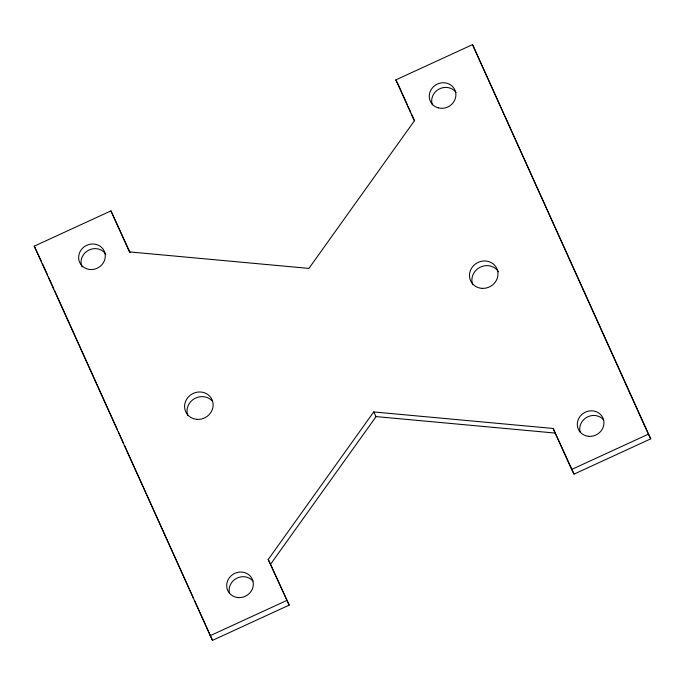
<?xml version="1.0" encoding="UTF-8"?>
<svg xmlns="http://www.w3.org/2000/svg" width="685" height="685" viewBox="0 0 685 685"><rect width="100%" height="100%" fill="white"/><g stroke="black" fill="none" stroke-linecap="round" stroke-linejoin="round"><path stroke-width="1.03" d="M268.255 559.457L373.685 411.942L553.137 428.459L574.056 474.106L650.75 438.837L472.522 44.619L395.827 79.888L414.331 120.894L308.909 268.409L129.456 251.9L110.944 210.894L34.25 246.163L212.478 640.381L289.173 605.112L268.255 559.457L289.173 605.112M270.669 564.106L376.091 416.591L555.544 433.1M210.072 635.74L286.767 600.471M553.137 428.459L571.641 469.465L648.344 434.196L650.75 438.837M395.827 79.888L398.233 84.529M571.641 469.465L574.056 474.106M373.685 411.942L376.091 416.591M110.944 210.894L130.141 252.731M34.25 246.163L41.494 261.524M472.522 44.619L648.344 434.196M398.661 85.488L407.275 104.557M408.132 106.466L410.717 112.186M411.574 114.095L414.588 120.774M42.376 263.468L47.65 275.156M48.524 277.108L53.798 288.787M54.68 290.74L117.537 430.017M118.411 431.961L123.685 443.649M124.567 445.592L193.572 598.502M194.454 600.454L212.478 640.381M472.659 284.558A14.471 13.494 -27.4 0 1 480.159 267.227A14.471 13.494 -27.4 0 1 498.457 271.722M187.784 415.555A14.471 13.494 -27.4 0 1 194.446 398.679A14.471 13.494 -27.4 0 1 212.53 401.299M580.169 432.226A13.512 12.595 -27.4 0 1 587.173 417.096A13.512 12.595 -27.4 0 1 603.622 419.896M432.381 104.985A13.512 12.595 -27.4 0 1 439.076 89.05A13.512 12.595 -27.4 0 1 456.047 92.458M82.097 267.056A13.512 12.595 -27.4 0 1 88.391 250.325A13.512 12.595 -27.4 0 1 105.858 254.315M229.578 593.57A13.512 12.595 -27.4 0 1 236.453 578.388A13.512 12.595 -27.4 0 1 252.936 581.051M197.092 419.357A14.471 13.494 -27.4 0 0 212.007 399.629A14.471 13.494 -27.4 0 0 187.476 398.045A14.471 13.494 -27.4 0 0 197.092 419.357M481.966 288.351A14.471 13.494 -27.4 0 0 496.882 268.631A14.471 13.494 -27.4 0 0 472.35 267.047A14.471 13.494 -27.4 0 0 481.966 288.351M588.869 436.345A13.512 12.595 -27.4 0 0 602.946 418.047A13.512 12.595 -27.4 0 0 580.075 416.377A13.512 12.595 -27.4 0 0 588.869 436.345M238.363 597.594A13.512 12.595 -27.4 0 0 252.285 579.185A13.512 12.595 -27.4 0 0 229.389 577.703A13.512 12.595 -27.4 0 0 238.363 597.594M438.314 107.862A13.512 12.595 -27.4 0 0 455.636 92.295A13.512 12.595 -27.4 0 0 433.776 86.421A13.512 12.595 -27.4 0 0 438.314 107.862M90.309 269.53A13.512 12.595 -27.4 0 0 104.231 251.121A13.512 12.595 -27.4 0 0 81.335 249.64A13.512 12.595 -27.4 0 0 90.309 269.53"/></g></svg>
